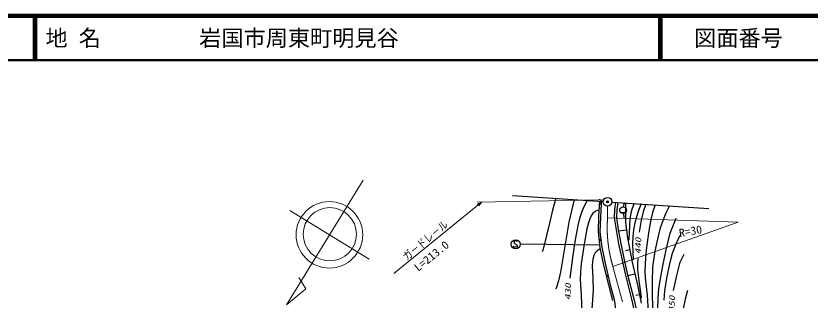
# Model space of a CAD drawing. Units: millimetres, scale not verified. Extents: x 40000 to 680000, y 20000 to 380000.
# Drawn here: x 363711 to 542754, y 315860 to 380000 of the extents above; entities that cross this region are included whole.
import ezdxf
from ezdxf.enums import TextEntityAlignment as Align

# ---------------------------------------------------------------- set-up
doc = ezdxf.new("R2010")
doc.units = ezdxf.units.MM
doc.header["$LTSCALE"] = 1000
doc.header["$PDMODE"] = 32
doc.header["$PDSIZE"] = 500
doc.linetypes.add('CHAIN', pattern=[18.5, 12, -1.5, 3.5, -1.5])
for name, color, linetype, lineweight in [('M-BGD', 7, 'Continuous', 25), ('M-BGD-EXST', 7, 'Continuous', 25), ('M-BGD-HTXT', 7, 'Continuous', 13), ('M-BMK', 2, 'CHAIN', 13), ('M-BMK-OTRS', 5, 'Continuous', 25), ('M-BMK-SRVR', 3, 'Continuous', 25), ('M-STR-HTXT', 7, 'Continuous', 13), ('M-TTL', 2, 'Continuous', 140), ('M-TTL-LINE', 7, 'Continuous', 50)]:
    doc.layers.add(name, color=color, linetype=linetype, lineweight=lineweight)
doc.layers.add('M-OTRS', color=6, linetype='Continuous')
doc.layers.add('M-TTL-TXT', color=7, linetype='Continuous')
doc.styles.add('ＭＳ ゴシック', font='')
doc.styles.get('ＭＳ ゴシック').set_extended_font_data('MS Gothic')

msp = doc.modelspace()

# ---------------------------------------------------------------- linework, layer by layer
at = {"layer": 'M-BGD'}
for p, q in [((495148, 338576), (495228, 338573)), ((495228, 338573), (495346, 338529)), ((495346, 338529), (495444, 338466)), ((495444, 338466), (495541, 338363)), ((495305, 338168), (495078, 334806)), ((495619, 337660), (495517, 334520)), ((495541, 338363), (495598, 338261)), ((495598, 338261), (495633, 338120)), ((495628, 337960), (495619, 337660)), ((495633, 338120), (495628, 337960)), ((498907, 337930), (498668, 336289)), ((499402, 337858), (499167, 336242)), ((500704, 336898), (500873, 337883)), ((501107, 337787), (501149, 333390)), ((498668, 336289), (498590, 334401)), ((499167, 336242), (499091, 334429)), ((501128, 335589), (499934, 335577)), ((500653, 335412), (500755, 334418)), ((495078, 334806), (494970, 331325)), ((495517, 334520), (495365, 331278)), ((498590, 334401), (499009, 331700)), ((499091, 334429), (499501, 331790)), ((501149, 333390), (501598, 329935)), ((494970, 331325), (495345, 327683)), ((495365, 331278), (495771, 327833)), ((499009, 331700), (499586, 328528)), ((499501, 331790), (500076, 328625)), ((501373, 331663), (499567, 331428)), ((501598, 329935), (502675, 324460)), ((495345, 327683), (496202, 323719)), ((495771, 327833), (496632, 323832)), ((499586, 328528), (500373, 324883)), ((500076, 328625), (500861, 324989)), ((502136, 327197), (501128, 326999)), ((500373, 324883), (501107, 321475)), ((500861, 324989), (501593, 321591)), ((502675, 324460), (503931, 318940)), ((496202, 323719), (497274, 319327)), ((496632, 323832), (497695, 319324)), ((501107, 321475), (502522, 316068)), ((501593, 321591), (503011, 316176)), ((503303, 321700), (501662, 321326)), ((497274, 319327), (498238, 315739)), ((497695, 319324), (498607, 315980)), ((503931, 318940), (504694, 315198)), ((504313, 317069), (503438, 316891)), ((498607, 315980), (499215, 311118)), ((502522, 316068), (503099, 313472)), ((503011, 316176), (503592, 313559))]:
    msp.add_line(p, q, dxfattribs=at)
for points in [[(485394, 338837), (484654, 336136), (483969, 333242), (483354, 330475), (482555, 327377), (482383, 326739)], [(489584, 338554), (488943, 336034), (488397, 333477), (486761, 323939), (486483, 322145), (486059, 320215), (485446, 318300)], [(492459, 338360), (491733, 336930), (491182, 335618), (490772, 334283), (490416, 332718), (489804, 329467), (489260, 325998), (488593, 320843)], [(503077, 337658), (502640, 336538), (502354, 335541), (502148, 334156), (502049, 332777), (501886, 329427)], [(504699, 337553), (504064, 336083), (503579, 334665), (503243, 333305), (502965, 331723), (502780, 330222), (502692, 328528), (502886, 324989)], [(505709, 337487), (505144, 335777), (504649, 333921), (504217, 331168)], [(507834, 337349), (507258, 335642), (506833, 334049), (506373, 331488), (506008, 328879), (505718, 326497), (505532, 324043), (505508, 322443), (505589, 320869), (505989, 316992), (506274, 313190), (506709, 303726), (506683, 301125), (506555, 298552), (506137, 294449)], [(511021, 337141), (510164, 335334), (509370, 333402), (508869, 331881), (508467, 330296), (507783, 326883), (507197, 323388), (507137, 319983), (507180, 316552), (507588, 307064), (507829, 303873), (507957, 300751), (507935, 298225), (507801, 295429), (507624, 292889), (507331, 290177), (507013, 288405), (506626, 286798), (506324, 285697)], [(495174, 336231), (494421, 335896), (493777, 335447), (493513, 335128), (493142, 334409), (492763, 333277), (492431, 331917), (491722, 327999), (491110, 324032), (490959, 322281), (490917, 320480), (491171, 316960), (491327, 313327), (491191, 311329), (490955, 309404), (490435, 306044), (490015, 302656), (489767, 300529), (489380, 298166), (489121, 296776), (488659, 295031), (488331, 294321), (487909, 293651), (486571, 292048)], [(508389, 313926), (508494, 316325), (508687, 318519), (509072, 321090), (509544, 323576), (510321, 327240), (511207, 330936), (512521, 334328)], [(513373, 330449), (512474, 328455), (511672, 326403), (511332, 325235), (511000, 323671), (510401, 320782), (509932, 317935), (509752, 315842)], [(495397, 327445), (494748, 326971), (494322, 326494), (494029, 325964), (493828, 325387), (493680, 324575), (493635, 323615), (493777, 320813), (493818, 318003), (493581, 313867)], [(511991, 318068), (512702, 321404), (513488, 324462), (514364, 326216)], [(503893, 325245), (503817, 324067), (503848, 322669), (504192, 319681), (504661, 316516), (504699, 316265)], [(515140, 318027), (514613, 316097), (514215, 314242), (514025, 312851), (513937, 311453), (514027, 308618), (514020, 305440), (513626, 295809), (513346, 291687), (512960, 287556), (511288, 278298), (509171, 268784), (508183, 264389), (507123, 260148), (506002, 256354)]]:
    msp.add_lwpolyline(points, dxfattribs=at)
for centre, radius in [((495469, 337665), 150), ((495469, 337665), 90), ((495469, 337665), 30), ((500577, 336159), 750), ((495435, 329398), 150), ((495435, 329398), 90), ((495435, 329398), 30), ((497077, 321291), 150), ((497077, 321291), 90), ((497077, 321291), 30)]:
    msp.add_circle(centre, radius, dxfattribs=at)
at = {"layer": 'M-BGD-EXST'}
for p, q in [((475969, 327895), (475889, 328015)), ((476209, 327775), (475969, 327895)), ((476049, 329095), (476009, 328855)), ((476009, 328855), (476089, 328655)), ((476289, 329215), (476049, 329095)), ((476089, 328655), (476649, 328335)), ((476489, 327775), (476209, 327775)), ((476449, 329215), (476289, 329215)), ((476609, 329175), (476449, 329215)), ((476689, 327895), (476489, 327775)), ((476689, 329095), (476609, 329175)), ((476649, 328335), (476729, 328135)), ((476729, 328135), (476689, 327895)), ((477434, 328573), (495289, 328337))]:
    msp.add_line(p, q, dxfattribs=at)
msp.add_circle((476369, 328455), 1000, dxfattribs=at)
at = {"layer": 'M-BGD-HTXT'}
for p, q in [((441995, 342943), (424751, 314773)), ((443380, 325094), (425469, 336058)), ((429096, 318411), (427511, 320959)), ((424751, 314773), (429096, 318411))]:
    msp.add_line(p, q, dxfattribs=at)
for centre, radius in [((434389, 330598), 7500), ((434479, 330728), 6000)]:
    msp.add_circle(centre, radius, dxfattribs=at)
at = {"layer": 'M-BMK'}
for p, q in [((497084, 337049), (497097, 334440)), ((498312, 323443), (500470, 315503))]:
    msp.add_line(p, q, dxfattribs=at)
msp.add_arc((527012, 332180), 30000, 175.6781, 196.9306, dxfattribs=at)
at = {"layer": 'M-BMK-OTRS'}
for p, q in [((475694, 339491), (496081, 338116)), ((498076, 337984), (519933, 336561))]:
    msp.add_line(p, q, dxfattribs=at)
at = {"layer": 'M-BMK-SRVR'}
for radius in [1000, 40]:
    msp.add_circle((497079, 338049), radius, dxfattribs=at)
at = {"layer": 'M-OTRS'}
msp.add_point((497079, 338049), dxfattribs=at)
at = {"layer": 'M-STR-HTXT'}
for p, q in [((495970, 338483), (467679, 337934)), ((468679, 337953), (448894, 321875)), ((467727, 337538), (468679, 337953)), ((468679, 337953), (468081, 337104)), ((497097, 334440), (526542, 333440)), ((526542, 333440), (498312, 323443))]:
    msp.add_line(p, q, dxfattribs=at)
at = {"layer": 'M-TTL'}
msp.add_line((680000, 380000), (40000, 380000), dxfattribs=at)
at = {"layer": 'M-TTL-LINE'}
for p, q in [((367750, 380000), (367750, 370000)), ((368250, 380000), (368250, 370000)), ((508747, 380000), (508747, 370000)), ((509247, 380000), (509247, 370000)), ((40000, 370000), (680000, 370000))]:
    msp.add_line(p, q, dxfattribs=at)

# ---------------------------------------------------------------- texts
at = {"layer": 'M-BGD', "style": 'ＭＳ ゴシック', "oblique": 15, "width": 1.4}
for s, rotation, p in [('440', 88.7, (504994, 326188)), ('430', 89.4, (489199, 315876)), ('450', 88.9, (512611, 313095))]:
    msp.add_text(s, height=1320, rotation=rotation, dxfattribs=at).set_placement(p, align=Align.BOTTOM_LEFT)
at = {"layer": 'M-STR-HTXT', "style": 'ＭＳ ゴシック'}
for s, rotation, width, p in [('ガ－ドレ－ル', 39.8, 0.8, (452214, 324245)), ('R=30', 9.7, 1.05, (513448, 329536)), ('L=213.0', 38.9, 1.05, (454759, 321783))]:
    msp.add_text(s, height=1833, rotation=rotation, dxfattribs=dict(at, width=width)).set_placement(p, align=Align.BOTTOM_LEFT)
at = {"layer": 'M-TTL-TXT', "style": 'ＭＳ ゴシック'}
for s, p in [('地 名', (370380, 375000)), ('岩国市周東町明見谷', (405024, 375000))]:
    msp.add_text(s, height=3666, dxfattribs=at).set_placement(p, align=Align.MIDDLE_LEFT)
msp.add_text('図面番号', height=3666, dxfattribs=at).set_placement((526622, 375000), align=Align.MIDDLE_CENTER)

doc.saveas('drawing.dxf')
